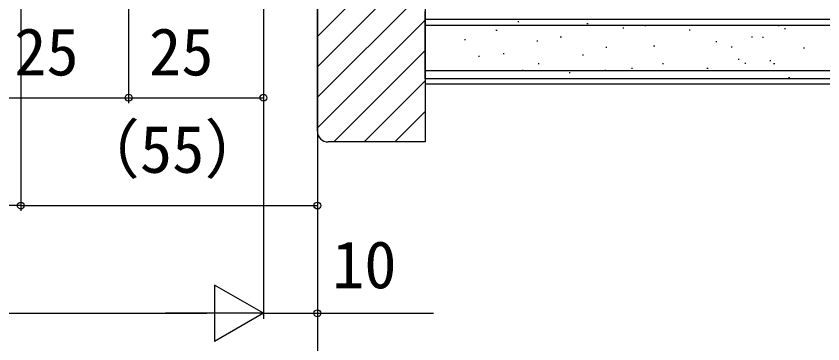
# Model space of a CAD drawing. Units: millimetres, scale not verified. Extents: x -525 to 525, y -783 to 779.
# Drawn here: x 167 to 316.6, y -521.1 to -460.3 of the extents above; entities that cross this region are included whole.
import ezdxf
from ezdxf.enums import TextEntityAlignment as Align

# ---------------------------------------------------------------- set-up
doc = ezdxf.new("R2010")
doc.units = ezdxf.units.MM
doc.header["$LTSCALE"] = 4
for name, color, linetype in [('0-6_YKK_D', 6, 'Continuous'), ('0-8_YSS_K', 3, 'Continuous'), ('0-9_YSS_KE', 3, 'Continuous')]:
    doc.layers.add(name, color=color, linetype=linetype)
doc.styles.add('ＭＳ ゴシック', font='')
doc.styles.get('ＭＳ ゴシック').set_extended_font_data('MS Gothic')

msp = doc.modelspace()

# ---------------------------------------------------------------- linework, layer by layer
at = {"layer": '0-6_YKK_D'}
for p, q in [((187.9, -352.218), (187.9, -476.418)), ((187.9, -352.218), (187.9, -476.418)), ((212.9, -354.418), (212.9, -516.418)), ((212.9, -354.418), (212.9, -516.418)), ((212.9, -354.418), (212.9, -476.418)), ((222.902, -382.121), (222.902, -516.418)), ((222.902, -382.121), (222.902, -536.418)), ((167.904, -435.918), (167.904, -496.418)), ((167.904, -435.919), (167.904, -496.418)), ((222.902, -436.436), (222.902, -496.418)), ((162.9, -475.418), (187.9, -475.418)), ((187.9, -475.418), (212.9, -475.418)), ((167.904, -495.418), (222.902, -495.418)), ((212.9, -515.418), (203.807, -510.168)), ((203.807, -510.168), (203.807, -520.668)), ((-206.6, -515.418), (202.4, -515.418)), ((212.9, -515.418), (194.713, -515.418)), ((212.9, -515.418), (203.807, -520.668))]:
    msp.add_line(p, q, dxfattribs=at)
for points in [[(167.904, -495.418), (162.9, -495.418), (150.395, -495.418)], [(212.9, -515.418), (222.902, -515.418), (244.452, -515.418)]]:
    msp.add_lwpolyline(points, dxfattribs=at)
for centre in [(187.9, -475.418), (187.9, -475.418), (212.9, -475.418), (167.904, -495.418), (167.904, -495.418), (222.902, -495.418), (222.902, -515.418)]:
    msp.add_circle(centre, 0.637, dxfattribs=at)
at = {"layer": '0-8_YSS_K'}
for p, q in [((222.902, -464.023), (242.902, -444.023)), ((222.902, -469.679), (242.902, -449.679)), ((222.902, -475.336), (242.902, -455.336)), ((242.902, -471.921), (242.902, -459.421)), ((222.902, -480.993), (242.902, -460.993)), ((359.757, -460.921), (242.902, -460.921)), ((260.086, -461.25), (260.286, -461.25)), ((272.883, -461.64), (273.083, -461.64)), ((283.601, -461.986), (283.801, -461.986)), ((308.326, -461.986), (308.526, -461.986)), ((256.019, -462.868), (256.219, -462.868)), ((279.51, -462.42), (279.71, -462.42)), ((291.842, -462.81), (292.042, -462.81)), ((309.509, -462.559), (309.709, -462.559)), ((250.177, -464.633), (250.377, -464.633)), ((263.594, -464.868), (263.794, -464.868)), ((267.942, -464.135), (268.142, -464.135)), ((296.787, -464.959), (296.987, -464.959)), ((303.381, -464.135), (303.581, -464.135)), ((305.442, -464.177), (305.642, -464.177)), ((225.931, -483.621), (242.902, -466.65)), ((276.391, -466.038), (276.591, -466.038)), ((285.249, -465.783), (285.449, -465.783)), ((299.6, -465.942), (299.8, -465.942)), ((313.017, -466.177), (313.217, -466.177)), ((252.748, -467.719), (252.948, -467.719)), ((257.357, -467.207), (257.557, -467.207)), ((272.062, -467.431), (272.263, -467.431)), ((263.821, -469.08), (264.021, -469.08)), ((286.897, -469.08), (287.097, -469.08)), ((300.908, -468.255), (301.108, -468.255)), ((302.171, -469.027), (302.371, -469.027)), ((306.781, -468.516), (306.981, -468.516)), ((307.501, -469.08), (307.701, -469.08)), ((359.757, -470.421), (242.902, -470.421)), ((260.865, -470.325), (261.065, -470.325)), ((269.59, -470.728), (269.79, -470.728)), ((276.202, -470.325), (276.402, -470.325)), ((281.128, -469.904), (281.328, -469.904)), ((295.139, -469.904), (295.339, -469.904)), ((313.244, -470.388), (313.444, -470.388)), ((231.588, -483.621), (242.902, -472.307)), ((310.289, -471.634), (310.489, -471.634)), ((359.757, -472.921), (242.902, -472.921)), ((237.245, -483.621), (242.902, -477.964))]:
    msp.add_line(p, q, dxfattribs=at)
at = {"layer": '0-9_YSS_KE'}
for p, q in [((242.902, -461.921), (359.757, -461.921)), ((359.757, -471.921), (242.902, -471.921))]:
    msp.add_line(p, q, dxfattribs=at)
for points in [[(222.902, -481.621), (222.902, -381.621), (242.902, -381.621)], [(242.902, -381.621), (242.902, -483.621), (224.902, -483.621)]]:
    msp.add_lwpolyline(points, dxfattribs=at)
msp.add_arc((224.902, -481.621), 2, 180.00002, 270, dxfattribs=at)

# ---------------------------------------------------------------- texts
at = {"layer": '0-6_YKK_D', "style": 'ＭＳ ゴシック'}
for s, p in [('25', (166.673, -473.918)), ('25', (191.673, -473.918)), ('（55）', (177.982, -491.986)), ('10', (225.611, -513.418))]:
    msp.add_text(s, height=8.798, dxfattribs=at).set_placement(p, align=Align.BOTTOM_LEFT)

doc.saveas('drawing.dxf')
